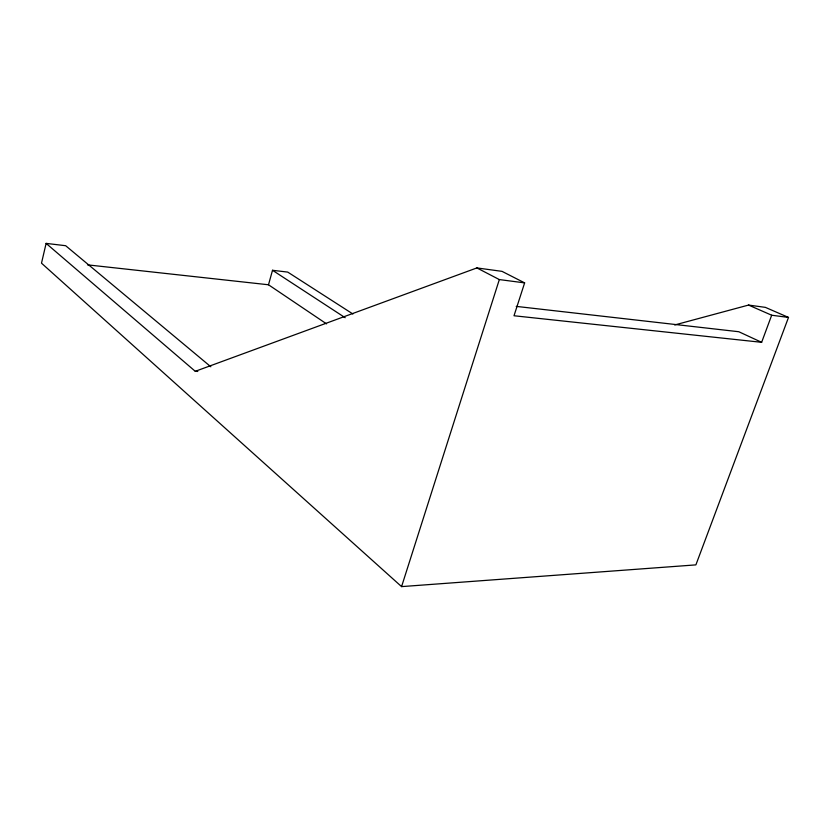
<?xml version="1.0" encoding="UTF-8"?>
<svg xmlns="http://www.w3.org/2000/svg" width="830" height="830" viewBox="0 0 830 830"><rect width="100%" height="100%" fill="white"/><g stroke="black" fill="none" stroke-linecap="round" stroke-linejoin="round"><path stroke-width="1.25" d="M210.841 366.777L65.663 245.711L46.117 243.387L41.5 263.172L401.575 586.613L695.893 564.877L788.5 317.433L765.385 307.37L748.546 305.067L674.676 324.966M326.553 323.876L268.505 284.773L272.51 270.29L287.73 272.095L352.906 313.989M401.575 586.613L499.338 279.575L524.633 282.885L514.009 315.753L761.639 342.313L771.682 315.224L788.5 317.433M46.117 243.387L195.268 371.311L476.887 267.924L502.026 271.358L524.633 282.885M195.268 371.311L197.779 371.446M87.472 264.853L268.505 284.773M516.208 306.384L738.783 331.73L761.639 342.313M748.546 305.067L771.682 315.224M476.887 267.924L499.338 279.575M272.51 270.29L345.187 317.714"/></g></svg>
